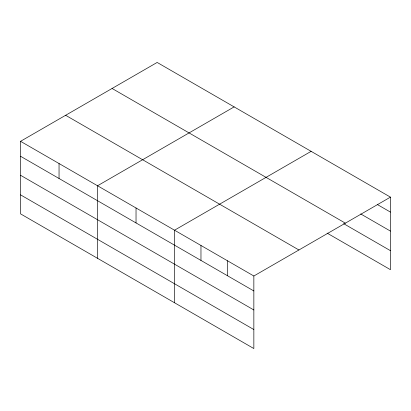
<?xml version="1.0" encoding="UTF-8"?>
<svg xmlns="http://www.w3.org/2000/svg" width="411" height="411" viewBox="0 0 411 411"><rect width="100%" height="100%" fill="white"/><g stroke="black" fill="none" stroke-linecap="round" stroke-linejoin="round"><path stroke-width="0.62" d="M327.105 233.114L390.45 269.688L390.45 197.136L157.151 62.446L20.55 141.312L20.55 213.864L253.849 348.554L253.849 276.002L20.55 141.312M234.142 106.891L97.541 185.762L97.541 258.314M311.127 151.34L174.526 230.206L174.526 302.758M253.849 276.002L390.45 197.136M377.231 204.462L390.45 212.097M360.704 213.931L390.45 231.1M112.075 88.468L345.374 223.163M343.627 223.651L390.45 250.684M65.626 115.286L298.925 249.98M20.55 156.267L253.849 290.962M20.55 175.276L253.849 309.971M20.55 194.855L253.849 329.55M227.406 260.738L227.406 275.699M200.969 245.475L200.969 260.43M136.031 207.981L136.031 222.942M59.045 163.537L59.045 178.492"/></g></svg>
